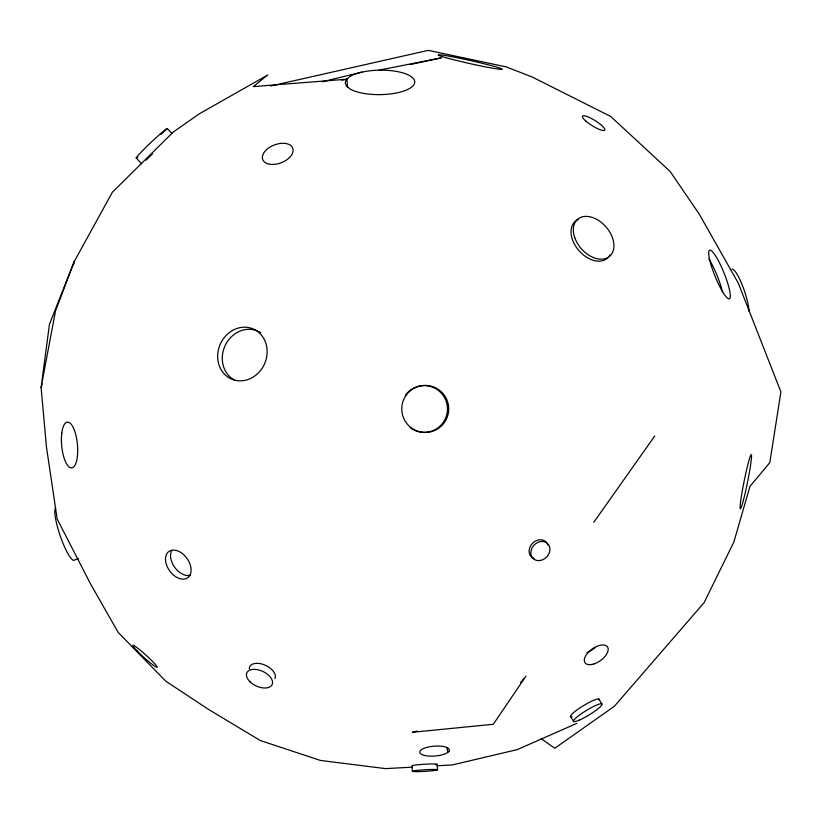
<?xml version="1.0" encoding="UTF-8"?>
<svg xmlns="http://www.w3.org/2000/svg" width="822" height="822" viewBox="0 0 822 822"><rect width="100%" height="100%" fill="white"/><g stroke="black" fill="none" stroke-linecap="round" stroke-linejoin="round"><path stroke-width="1.23" d="M73.353 265.331L74.216 261.601L112.378 192.194L173.411 131.91L199.386 113.775L267.808 74.925L253.258 86.618L346.915 79.2L347.593 86.988M42.179 383.853L41.1 387.47L46.443 446.911L57.16 519.021L90.317 583.497L118.111 632.344L165.777 681.181L208.696 709.52L260.276 740.519L320.426 760.432L385.61 768.621L412.058 767.162M526.039 676.003L493.303 724.274L412.284 732.31L417.227 731.035M593.792 522.289L654.744 436.009M520.388 682.763L523.614 678.9M171.942 133.503L167.246 128.499L165.91 129.342A21.567 1.223 -43.4 0 0 144.734 148.474A21.567 1.223 -43.4 0 0 137.911 157.136M576.859 723.35L517.233 749.623L452.357 764.933L437.242 765.765M78.285 558.672L74.751 559.874A27.907 5.312 71.1 0 1 61.147 538.492A27.907 5.312 71.1 0 1 55.68 507.78M322.306 81.748L361.916 72.141M270.818 85.981L428.303 50.358L506.28 66.911L532.471 77.134L610.746 116.488L670.177 171.521L699.162 213.967L738.29 283.128L780.9 391.889L769.803 462.652L749.941 486.418L733.82 542.14L704.084 602.67L614.414 706.232L554.809 748.246L541.133 738.69M410.168 64.568L441.352 57.848L378.932 70.168M341.901 80.217L346.915 79.2M136.144 157.947L141.651 163.763M598.899 699.06L601.827 703.848M570.807 716.805L573.705 721.603M446.798 747.465L447.836 752.336M437.201 764.306L437.54 769.793M412.346 771.313L412.028 765.827A12.618 0.843 -3.4 0 1 427.615 764.07A12.618 0.843 -3.4 0 1 435.619 764.82M249.272 668.913A13.923 7.994 25.1 0 1 263.996 664.7A13.923 7.994 25.1 0 1 274.938 678.592M190.499 575.205A16.121 10.676 54.4 0 1 175.014 567.776A16.121 10.676 54.4 0 1 171.747 550.432M405.647 394.837A23.345 23.293 87.2 0 1 438.28 390.388A23.345 23.293 87.2 0 1 442.739 423.104A23.345 23.293 87.2 0 1 410.106 427.574M534.064 558.467A10.419 8.641 -45.3 0 1 532.738 543.085A10.419 8.641 -45.3 0 1 547.894 545.089M609.975 254.871A24.434 16.471 49 0 1 579.202 250.946A24.434 16.471 49 0 1 578.349 219.433M161.02 134.397A16.43 0.925 -43.4 0 1 167.246 128.499M146.152 160.177A21.557 1.11 -43.4 0 1 147.6 158.677M148.381 157.875A21.557 1.11 -43.4 0 1 152.522 153.765M732.012 269.205A24.506 4.737 71.1 0 1 742.061 284.587A24.506 4.737 71.1 0 1 749.017 311.24M708.872 258.992A26.201 4.87 67.9 0 1 722.476 292.016M258.529 331.441A27.157 24.136 -66.4 0 1 260.728 332.674M235.041 380.411A27.157 24.136 -66.4 0 1 224.94 345.99A27.157 24.136 -66.4 0 1 257.378 330.927M572.081 716.825A16.717 2.651 -31.3 0 1 581.873 706.632A16.717 2.651 -31.3 0 1 599.156 699.717M594.851 647.705A13.676 7.162 -35.4 0 1 586.97 652.555M49.443 324.361L41.1 387.47L55.506 310.891L74.216 261.601L49.443 324.361M346.237 79.806L345.189 82.981L346.514 86.135L350.151 89.043A34.801 12.238 -0.8 0 0 402.811 91.345A34.801 12.238 -0.8 0 0 401.896 72.624A34.801 12.238 -0.8 0 0 349.566 76.806L346.237 79.806M449.028 751.174L447.692 752.479A14.837 4.953 -4.5 0 1 426.597 755.829A14.837 4.953 -4.5 0 1 422.868 748.873A14.837 4.953 -4.5 0 1 444.61 746.736L447.096 747.558A14.837 4.953 -4.5 0 1 449.028 751.174M406.541 394.694A23.53 23.478 87.3 0 0 422.303 432.269A23.53 23.478 87.3 0 0 446.88 399.8A23.53 23.478 87.3 0 0 406.541 394.694M448.802 58.485A32.921 1.541 12.6 0 0 501.739 69.408A32.921 1.541 12.6 0 0 460.382 58.393A32.921 1.541 12.6 0 0 448.802 58.485M585.654 120.906A13.162 2.939 32 0 0 604.519 130.359A13.162 2.939 32 0 0 590.741 118.132A13.162 2.939 32 0 0 585.654 120.906M709.663 259.793A26.242 4.778 67.9 0 0 728.323 298.674A26.242 4.778 67.9 0 0 720.524 264.972A26.242 4.778 67.9 0 0 709.663 259.793M250.227 681.972A13.964 7.984 25.1 0 0 272.133 684.623A13.964 7.984 25.1 0 0 256.125 669.468A13.964 7.984 25.1 0 0 250.227 681.972M743.478 499.94A27.558 1.757 -78.6 0 0 751.514 455.244A27.558 1.757 -78.6 0 0 742.513 489.604A27.558 1.757 -78.6 0 0 743.478 499.94M165.53 560.193A16.173 10.676 54.4 0 0 185.525 578.822A16.173 10.676 54.4 0 0 183.851 554.829A16.173 10.676 54.4 0 0 165.53 560.193M540.506 560.44A10.439 8.652 -45.3 0 0 548.603 544.667A10.439 8.652 -45.3 0 0 532.009 547.986A10.439 8.652 -45.3 0 0 540.506 560.44M574.804 237.794A24.475 16.471 49 0 0 609.626 256.3A24.475 16.471 49 0 0 596.453 219.217A24.475 16.471 49 0 0 574.804 237.794M136.863 650.613A16.409 1.521 42.1 0 0 156.951 667.351A16.409 1.521 42.1 0 0 141.127 650.942A16.409 1.521 42.1 0 0 136.863 650.613M61.814 432.886A23.016 7.901 84.6 0 0 71.216 467.923A23.016 7.901 84.6 0 0 75.655 434.232A23.016 7.901 84.6 0 0 61.814 432.886M255.457 375.5A27.301 24.228 -66.4 0 0 254.08 329.355A27.301 24.228 -66.4 0 0 217.666 357.231A27.301 24.228 -66.4 0 0 255.457 375.5M416.168 771.642A12.618 0.801 -3.4 0 0 437.16 770.019A12.618 0.801 -3.4 0 0 421.501 769.978A12.618 0.801 -3.4 0 0 416.168 771.642M593.71 664.012A13.748 7.131 -35.4 0 0 607.643 647.13A13.748 7.131 -35.4 0 0 587.432 653.336A13.748 7.131 -35.4 0 0 593.71 664.012M579.777 719.918A16.728 2.61 -31.3 0 0 602.084 704.485A16.728 2.61 -31.3 0 0 581.37 713.732A16.728 2.61 -31.3 0 0 579.777 719.918M272.945 164.441A16.05 9.535 -20.8 0 0 292.807 148.32A16.05 9.535 -20.8 0 0 267.489 148.854A16.05 9.535 -20.8 0 0 272.945 164.441"/></g></svg>
